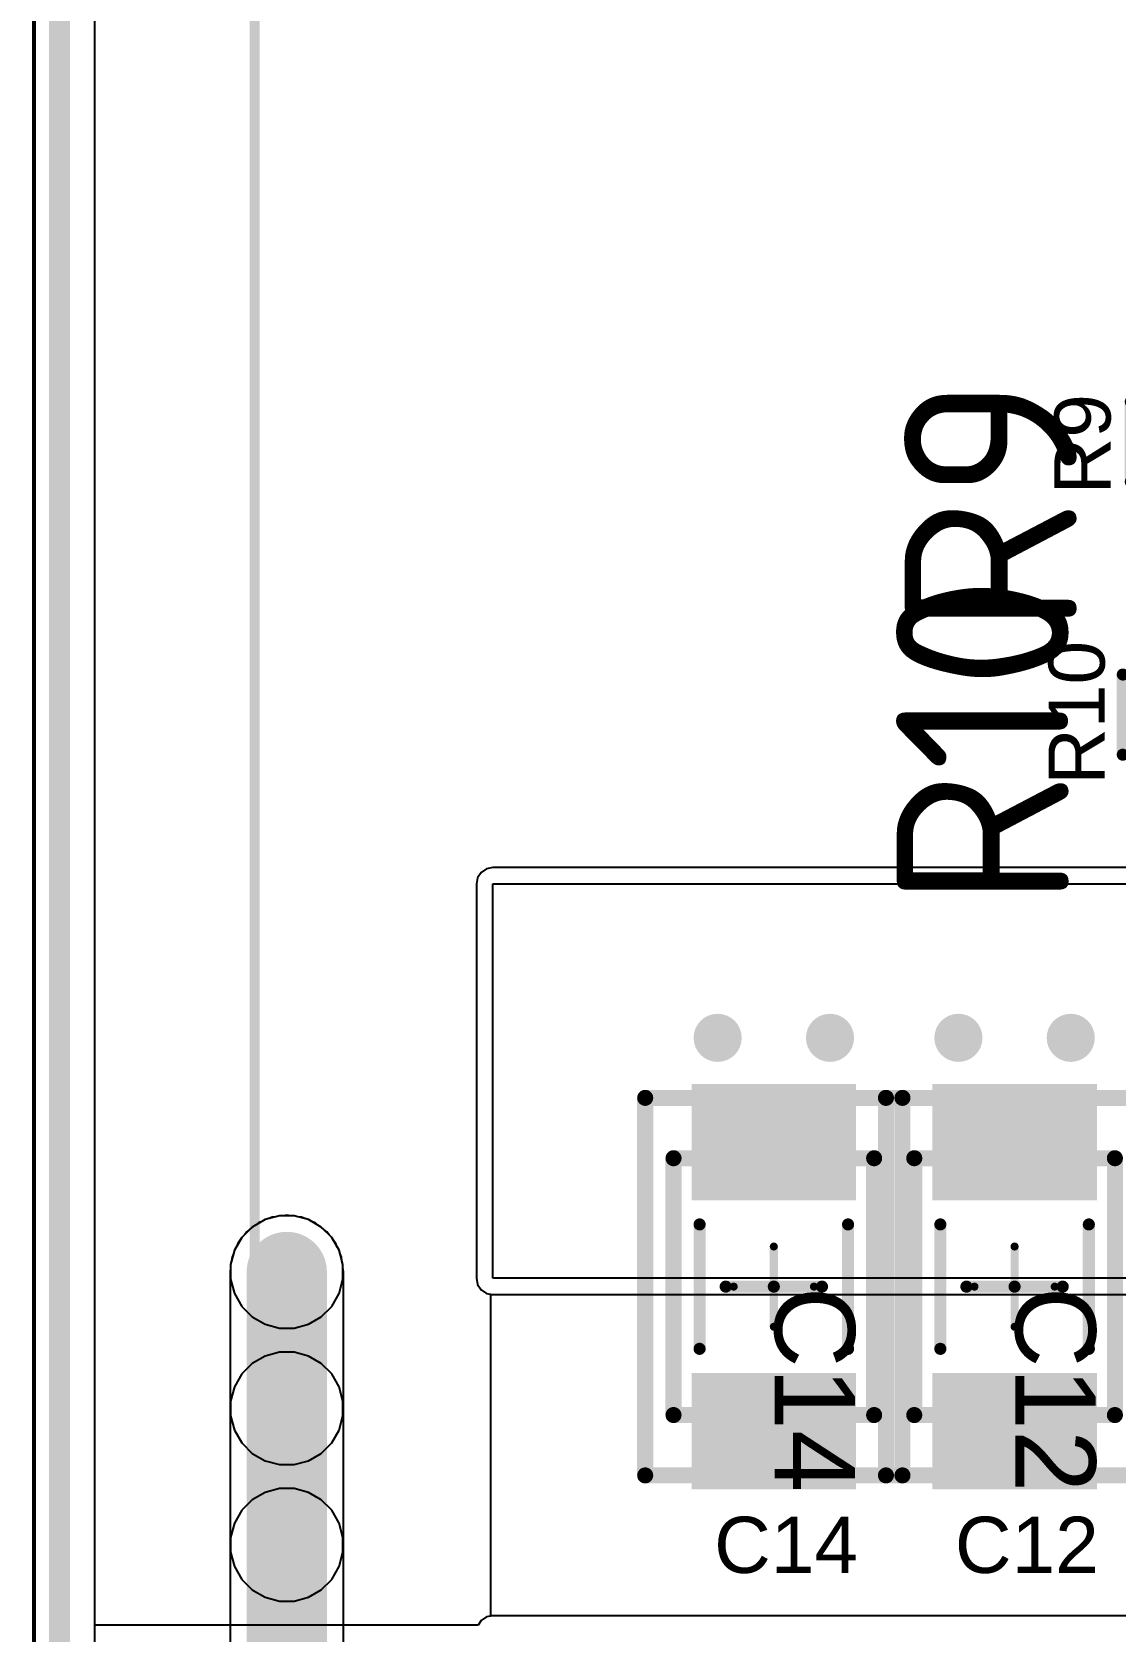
# Model space of a CAD drawing. Header units: inches. Extents: x 0 to 110, y 0 to 95.
# Drawn here: x -0.38 to 13.12, y 43.43 to 63.35 of the extents above; entities that cross this region are included whole.
import ezdxf

# ---------------------------------------------------------------- set-up
doc = ezdxf.new("R2010")
doc.units = ezdxf.units.IN
for name, color, linetype in [('Board Shape', 56, 'Continuous'), ('Bottom Courtyard', 56, 'Continuous'), ('Bottom Layer', 5, 'Continuous'), ('Int1', 16, 'Continuous'), ('Int2', 76, 'Continuous'), ('Mechanical 13', 56, 'Continuous'), ('Mechanical1', 6, 'Continuous'), ('Panelize Outline', 56, 'Continuous'), ('Panelize_Route Cutter Tool Detail', 56, 'Continuous'), ('Top Courtyard', 56, 'Continuous'), ('Top Layer', 1, 'Continuous'), ('Top Overlay', 2, 'Continuous'), ('Top Paste', 8, 'Continuous'), ('Top Solder', 216, 'Continuous'), ('Via Holes', 16, 'Continuous')]:
    doc.layers.add(name, color=color, linetype=linetype)
doc.styles.add('Arial', font='', dxfattribs={"height": 0.2})
doc.styles.add('GOST type B', font='', dxfattribs={"height": 0.2})
doc.styles.get('Arial').set_extended_font_data('Arial')
doc.styles.get('GOST type B').set_extended_font_data('GOST type B')

# ---------------------------------------------------------------- blocks, each defined once
blk = doc.blocks.new('RPI_1037')
at = {"layer": 'Mechanical 13'}
for points in [[(45, 25.5, 0.127, 0.127, 0), (45, -25.5, 0.127, 0.127, 0)], [(42.5, 25, 0.127, 0.127, 0), (42.5, -25, 0.127, 0.127, 0)]]:
    blk.add_lwpolyline(points, format="xyseb", dxfattribs=at)
at = {"layer": 'Top Courtyard'}
blk.add_lwpolyline([(45.25, 28.25, 0.05, 0.05, 0), (45.25, -30.255, 0.05, 0.05, 0)], format="xyseb", dxfattribs=at)
at = {"layer": 'Top Overlay'}
blk.add_lwpolyline([(42.5, 25, 0.127, 0.127, 0), (42.5, -25, 0.127, 0.127, 0)], format="xyseb", dxfattribs=at)
blk = doc.blocks.new('1206C_1101')
at = {"layer": 'Top Layer'}
for points in [[(-2.5, 1), (-1.1, 1), (-1.1, -1), (-2.5, -1)], [(1.1, 1), (2.5, 1), (2.5, -1), (1.1, -1)]]:
    blk.add_hatch(color=1, dxfattribs=at).paths.add_polyline_path(points)
at = {"layer": 'Top Paste'}
for points in [[(-2.5, 1), (-1.1, 1), (-1.1, -1), (-2.5, -1)], [(1.1, 1), (2.5, 1), (2.5, -1), (1.1, -1)]]:
    blk.add_hatch(color=8, dxfattribs=at).paths.add_polyline_path(points)
at = {"layer": 'Top Solder'}
for points in [[(-2.525, 1.025), (-1.075, 1.025), (-1.075, -1.025), (-2.525, -1.025)], [(1.075, 1.025), (2.525, 1.025), (2.525, -1.025), (1.075, -1.025)]]:
    blk.add_hatch(color=216, dxfattribs=at).paths.add_polyline_path(points)
at = {"layer": 'Bottom Courtyard'}
for points in [[(0, -0.5, 0.1, 0.1, 0), (0, 0.5, 0.1, 0.1, 0)], [(0.5, 0, 0.1, 0.1, 0), (-0.5, 0, 0.1, 0.1, 0)]]:
    blk.add_lwpolyline(points, format="xyseb", dxfattribs=at)
for points in [[(-0.025, 0.5, 0.05, 0.05, 1), (0.025, 0.5, 0.05, 0.05, 1)], [(-0.525, 0, 0.05, 0.05, 1), (-0.475, 0, 0.05, 0.05, 1)], [(0.475, 0, 0.05, 0.05, 1), (0.525, 0, 0.05, 0.05, 1)], [(-0.025, -0.5, 0.05, 0.05, 1), (0.025, -0.5, 0.05, 0.05, 1)]]:
    blk.add_lwpolyline(points, format="xyseb", close=True, dxfattribs=at)
at = {"layer": 'Mechanical 13'}
for points in [[(1.6, 1.25, 0.2, 0.2, 0), (-1.6, 1.25, 0.2, 0.2, 0)], [(-1.6, -1.25, 0.2, 0.2, 0), (-1.6, 1.25, 0.2, 0.2, 0)], [(1.6, -1.25, 0.2, 0.2, 0), (1.6, 1.25, 0.2, 0.2, 0)], [(1.6, -1.25, 0.2, 0.2, 0), (-1.6, -1.25, 0.2, 0.2, 0)]]:
    blk.add_lwpolyline(points, format="xyseb", dxfattribs=at)
for points in [[(-1.65, 1.25, 0.1, 0.1, 1), (-1.55, 1.25, 0.1, 0.1, 1)], [(-1.65, 1.25, 0.1, 0.1, 1), (-1.55, 1.25, 0.1, 0.1, 1)], [(1.55, 1.25, 0.1, 0.1, 1), (1.65, 1.25, 0.1, 0.1, 1)], [(1.55, 1.25, 0.1, 0.1, 1), (1.65, 1.25, 0.1, 0.1, 1)], [(-1.65, -1.25, 0.1, 0.1, 1), (-1.55, -1.25, 0.1, 0.1, 1)], [(-1.65, -1.25, 0.1, 0.1, 1), (-1.55, -1.25, 0.1, 0.1, 1)], [(1.55, -1.25, 0.1, 0.1, 1), (1.65, -1.25, 0.1, 0.1, 1)], [(1.55, -1.25, 0.1, 0.1, 1), (1.65, -1.25, 0.1, 0.1, 1)]]:
    blk.add_lwpolyline(points, format="xyseb", close=True, dxfattribs=at)
at = {"layer": 'Panelize_Route Cutter Tool Detail'}
for points in [[(2.352, 1.603, 0.2, 0.2, 0), (-2.352, 1.603, 0.2, 0.2, 0)], [(-2.352, -1.603, 0.2, 0.2, 0), (-2.352, 1.603, 0.2, 0.2, 0)], [(2.352, -1.603, 0.2, 0.2, 0), (2.352, 1.603, 0.2, 0.2, 0)], [(2.352, -1.603, 0.2, 0.2, 0), (-2.352, -1.603, 0.2, 0.2, 0)]]:
    blk.add_lwpolyline(points, format="xyseb", dxfattribs=at)
for points in [[(-2.402, 1.603, 0.1, 0.1, 1), (-2.302, 1.603, 0.1, 0.1, 1)], [(-2.402, 1.603, 0.1, 0.1, 1), (-2.302, 1.603, 0.1, 0.1, 1)], [(2.302, 1.603, 0.1, 0.1, 1), (2.402, 1.603, 0.1, 0.1, 1)], [(2.302, 1.603, 0.1, 0.1, 1), (2.402, 1.603, 0.1, 0.1, 1)], [(-2.402, -1.603, 0.1, 0.1, 1), (-2.302, -1.603, 0.1, 0.1, 1)], [(-2.402, -1.603, 0.1, 0.1, 1), (-2.302, -1.603, 0.1, 0.1, 1)], [(2.302, -1.603, 0.1, 0.1, 1), (2.402, -1.603, 0.1, 0.1, 1)], [(2.302, -1.603, 0.1, 0.1, 1), (2.402, -1.603, 0.1, 0.1, 1)]]:
    blk.add_lwpolyline(points, format="xyseb", close=True, dxfattribs=at)
at = {"layer": 'Top Courtyard'}
for points in [[(2.352, 1.603, 0.2, 0.2, 0), (-2.352, 1.603, 0.2, 0.2, 0)], [(-2.352, -1.603, 0.2, 0.2, 0), (-2.352, 1.603, 0.2, 0.2, 0)], [(2.352, -1.603, 0.2, 0.2, 0), (2.352, 1.603, 0.2, 0.2, 0)], [(2.352, -1.603, 0.2, 0.2, 0), (-2.352, -1.603, 0.2, 0.2, 0)]]:
    blk.add_lwpolyline(points, format="xyseb", dxfattribs=at)
for points in [[(-2.402, 1.603, 0.1, 0.1, 1), (-2.302, 1.603, 0.1, 0.1, 1)], [(-2.402, 1.603, 0.1, 0.1, 1), (-2.302, 1.603, 0.1, 0.1, 1)], [(2.302, 1.603, 0.1, 0.1, 1), (2.402, 1.603, 0.1, 0.1, 1)], [(2.302, 1.603, 0.1, 0.1, 1), (2.402, 1.603, 0.1, 0.1, 1)], [(-2.402, -1.603, 0.1, 0.1, 1), (-2.302, -1.603, 0.1, 0.1, 1)], [(-2.402, -1.603, 0.1, 0.1, 1), (-2.302, -1.603, 0.1, 0.1, 1)], [(2.302, -1.603, 0.1, 0.1, 1), (2.402, -1.603, 0.1, 0.1, 1)], [(2.302, -1.603, 0.1, 0.1, 1), (2.402, -1.603, 0.1, 0.1, 1)]]:
    blk.add_lwpolyline(points, format="xyseb", close=True, dxfattribs=at)
at = {"layer": 'Top Overlay'}
for points in [[(0.775, 0.925, 0.15, 0.15, 0), (-0.775, 0.925, 0.15, 0.15, 0)], [(0, 0, 0.15, 0.15, 0), (0, 0.6, 0.15, 0.15, 0)], [(0, -0.6, 0.15, 0.15, 0), (0, 0, 0.15, 0.15, 0)], [(0.775, -0.925, 0.15, 0.15, 0), (-0.775, -0.925, 0.15, 0.15, 0)]]:
    blk.add_lwpolyline(points, format="xyseb", dxfattribs=at)
for points in [[(-0.813, 0.925, 0.075, 0.075, 1), (-0.737, 0.925, 0.075, 0.075, 1)], [(0.737, 0.925, 0.075, 0.075, 1), (0.813, 0.925, 0.075, 0.075, 1)], [(-0.038, 0.6, 0.075, 0.075, 1), (0.038, 0.6, 0.075, 0.075, 1)], [(-0.038, 0, 0.075, 0.075, 1), (0.038, 0, 0.075, 0.075, 1)], [(-0.038, 0, 0.075, 0.075, 1), (0.038, 0, 0.075, 0.075, 1)], [(-0.038, -0.6, 0.075, 0.075, 1), (0.038, -0.6, 0.075, 0.075, 1)], [(-0.813, -0.925, 0.075, 0.075, 1), (-0.737, -0.925, 0.075, 0.075, 1)], [(0.737, -0.925, 0.075, 0.075, 1), (0.813, -0.925, 0.075, 0.075, 1)]]:
    blk.add_lwpolyline(points, format="xyseb", close=True, dxfattribs=at)
at = {"layer": 'Panelize_Route Cutter Tool Detail', "style": 'Arial'}
blk.add_text('C12', height=1, dxfattribs=at).set_placement((0, 0.011))
blk = doc.blocks.new('1206C_1103')
at = {"layer": 'Top Layer'}
for points in [[(-2.5, 1), (-1.1, 1), (-1.1, -1), (-2.5, -1)], [(1.1, 1), (2.5, 1), (2.5, -1), (1.1, -1)]]:
    blk.add_hatch(color=1, dxfattribs=at).paths.add_polyline_path(points)
at = {"layer": 'Top Paste'}
for points in [[(-2.5, 1), (-1.1, 1), (-1.1, -1), (-2.5, -1)], [(1.1, 1), (2.5, 1), (2.5, -1), (1.1, -1)]]:
    blk.add_hatch(color=8, dxfattribs=at).paths.add_polyline_path(points)
at = {"layer": 'Top Solder'}
for points in [[(-2.525, 1.025), (-1.075, 1.025), (-1.075, -1.025), (-2.525, -1.025)], [(1.075, 1.025), (2.525, 1.025), (2.525, -1.025), (1.075, -1.025)]]:
    blk.add_hatch(color=216, dxfattribs=at).paths.add_polyline_path(points)
at = {"layer": 'Bottom Courtyard'}
for points in [[(0, -0.5, 0.1, 0.1, 0), (0, 0.5, 0.1, 0.1, 0)], [(0.5, 0, 0.1, 0.1, 0), (-0.5, 0, 0.1, 0.1, 0)]]:
    blk.add_lwpolyline(points, format="xyseb", dxfattribs=at)
for points in [[(-0.025, 0.5, 0.05, 0.05, 1), (0.025, 0.5, 0.05, 0.05, 1)], [(-0.525, 0, 0.05, 0.05, 1), (-0.475, 0, 0.05, 0.05, 1)], [(0.475, 0, 0.05, 0.05, 1), (0.525, 0, 0.05, 0.05, 1)], [(-0.025, -0.5, 0.05, 0.05, 1), (0.025, -0.5, 0.05, 0.05, 1)]]:
    blk.add_lwpolyline(points, format="xyseb", close=True, dxfattribs=at)
at = {"layer": 'Mechanical 13'}
for points in [[(1.6, 1.25, 0.2, 0.2, 0), (-1.6, 1.25, 0.2, 0.2, 0)], [(-1.6, -1.25, 0.2, 0.2, 0), (-1.6, 1.25, 0.2, 0.2, 0)], [(1.6, -1.25, 0.2, 0.2, 0), (1.6, 1.25, 0.2, 0.2, 0)], [(1.6, -1.25, 0.2, 0.2, 0), (-1.6, -1.25, 0.2, 0.2, 0)]]:
    blk.add_lwpolyline(points, format="xyseb", dxfattribs=at)
for points in [[(-1.65, 1.25, 0.1, 0.1, 1), (-1.55, 1.25, 0.1, 0.1, 1)], [(-1.65, 1.25, 0.1, 0.1, 1), (-1.55, 1.25, 0.1, 0.1, 1)], [(1.55, 1.25, 0.1, 0.1, 1), (1.65, 1.25, 0.1, 0.1, 1)], [(1.55, 1.25, 0.1, 0.1, 1), (1.65, 1.25, 0.1, 0.1, 1)], [(-1.65, -1.25, 0.1, 0.1, 1), (-1.55, -1.25, 0.1, 0.1, 1)], [(-1.65, -1.25, 0.1, 0.1, 1), (-1.55, -1.25, 0.1, 0.1, 1)], [(1.55, -1.25, 0.1, 0.1, 1), (1.65, -1.25, 0.1, 0.1, 1)], [(1.55, -1.25, 0.1, 0.1, 1), (1.65, -1.25, 0.1, 0.1, 1)]]:
    blk.add_lwpolyline(points, format="xyseb", close=True, dxfattribs=at)
at = {"layer": 'Panelize_Route Cutter Tool Detail'}
for points in [[(2.352, 1.603, 0.2, 0.2, 0), (-2.352, 1.603, 0.2, 0.2, 0)], [(-2.352, -1.603, 0.2, 0.2, 0), (-2.352, 1.603, 0.2, 0.2, 0)], [(2.352, -1.603, 0.2, 0.2, 0), (2.352, 1.603, 0.2, 0.2, 0)], [(2.352, -1.603, 0.2, 0.2, 0), (-2.352, -1.603, 0.2, 0.2, 0)]]:
    blk.add_lwpolyline(points, format="xyseb", dxfattribs=at)
for points in [[(-2.402, 1.603, 0.1, 0.1, 1), (-2.302, 1.603, 0.1, 0.1, 1)], [(-2.402, 1.603, 0.1, 0.1, 1), (-2.302, 1.603, 0.1, 0.1, 1)], [(2.302, 1.603, 0.1, 0.1, 1), (2.402, 1.603, 0.1, 0.1, 1)], [(2.302, 1.603, 0.1, 0.1, 1), (2.402, 1.603, 0.1, 0.1, 1)], [(-2.402, -1.603, 0.1, 0.1, 1), (-2.302, -1.603, 0.1, 0.1, 1)], [(-2.402, -1.603, 0.1, 0.1, 1), (-2.302, -1.603, 0.1, 0.1, 1)], [(2.302, -1.603, 0.1, 0.1, 1), (2.402, -1.603, 0.1, 0.1, 1)], [(2.302, -1.603, 0.1, 0.1, 1), (2.402, -1.603, 0.1, 0.1, 1)]]:
    blk.add_lwpolyline(points, format="xyseb", close=True, dxfattribs=at)
at = {"layer": 'Top Courtyard'}
for points in [[(2.352, 1.603, 0.2, 0.2, 0), (-2.352, 1.603, 0.2, 0.2, 0)], [(-2.352, -1.603, 0.2, 0.2, 0), (-2.352, 1.603, 0.2, 0.2, 0)], [(2.352, -1.603, 0.2, 0.2, 0), (2.352, 1.603, 0.2, 0.2, 0)], [(2.352, -1.603, 0.2, 0.2, 0), (-2.352, -1.603, 0.2, 0.2, 0)]]:
    blk.add_lwpolyline(points, format="xyseb", dxfattribs=at)
for points in [[(-2.402, 1.603, 0.1, 0.1, 1), (-2.302, 1.603, 0.1, 0.1, 1)], [(-2.402, 1.603, 0.1, 0.1, 1), (-2.302, 1.603, 0.1, 0.1, 1)], [(2.302, 1.603, 0.1, 0.1, 1), (2.402, 1.603, 0.1, 0.1, 1)], [(2.302, 1.603, 0.1, 0.1, 1), (2.402, 1.603, 0.1, 0.1, 1)], [(-2.402, -1.603, 0.1, 0.1, 1), (-2.302, -1.603, 0.1, 0.1, 1)], [(-2.402, -1.603, 0.1, 0.1, 1), (-2.302, -1.603, 0.1, 0.1, 1)], [(2.302, -1.603, 0.1, 0.1, 1), (2.402, -1.603, 0.1, 0.1, 1)], [(2.302, -1.603, 0.1, 0.1, 1), (2.402, -1.603, 0.1, 0.1, 1)]]:
    blk.add_lwpolyline(points, format="xyseb", close=True, dxfattribs=at)
at = {"layer": 'Top Overlay'}
for points in [[(0.775, 0.925, 0.15, 0.15, 0), (-0.775, 0.925, 0.15, 0.15, 0)], [(0, 0, 0.15, 0.15, 0), (0, 0.6, 0.15, 0.15, 0)], [(0, -0.6, 0.15, 0.15, 0), (0, 0, 0.15, 0.15, 0)], [(0.775, -0.925, 0.15, 0.15, 0), (-0.775, -0.925, 0.15, 0.15, 0)]]:
    blk.add_lwpolyline(points, format="xyseb", dxfattribs=at)
for points in [[(-0.813, 0.925, 0.075, 0.075, 1), (-0.737, 0.925, 0.075, 0.075, 1)], [(0.737, 0.925, 0.075, 0.075, 1), (0.813, 0.925, 0.075, 0.075, 1)], [(-0.038, 0.6, 0.075, 0.075, 1), (0.038, 0.6, 0.075, 0.075, 1)], [(-0.038, 0, 0.075, 0.075, 1), (0.038, 0, 0.075, 0.075, 1)], [(-0.038, 0, 0.075, 0.075, 1), (0.038, 0, 0.075, 0.075, 1)], [(-0.038, -0.6, 0.075, 0.075, 1), (0.038, -0.6, 0.075, 0.075, 1)], [(-0.813, -0.925, 0.075, 0.075, 1), (-0.737, -0.925, 0.075, 0.075, 1)], [(0.737, -0.925, 0.075, 0.075, 1), (0.813, -0.925, 0.075, 0.075, 1)]]:
    blk.add_lwpolyline(points, format="xyseb", close=True, dxfattribs=at)
at = {"layer": 'Panelize_Route Cutter Tool Detail', "style": 'Arial'}
blk.add_text('C14', height=1, dxfattribs=at).set_placement((0, 0.011))
blk = doc.blocks.new('0603R_1122')
at = {"layer": 'Top Layer'}
for points in [[(-1.05, -0.475), (-1.05, 0.475), (-0.25, 0.475), (-0.25, -0.475)], [(0.25, -0.475), (0.25, 0.475), (1.05, 0.475), (1.05, -0.475)]]:
    blk.add_hatch(color=1, dxfattribs=at).paths.add_polyline_path(points)
at = {"layer": 'Top Paste'}
for points in [[(-1.05, -0.475), (-1.05, 0.475), (-0.25, 0.475), (-0.25, -0.475)], [(0.25, -0.475), (0.25, 0.475), (1.05, 0.475), (1.05, -0.475)]]:
    blk.add_hatch(color=8, dxfattribs=at).paths.add_polyline_path(points)
at = {"layer": 'Top Solder'}
for points in [[(-1.075, -0.5), (-1.075, 0.5), (-0.225, 0.5), (-0.225, -0.5)], [(0.225, -0.5), (0.225, 0.5), (1.075, 0.5), (1.075, -0.5)]]:
    blk.add_hatch(color=216, dxfattribs=at).paths.add_polyline_path(points)
at = {"layer": 'Panelize Outline'}
for points in [[(-0.85, 0.475, 0.25, 0.25, 0), (-0.85, -0.475, 0.25, 0.25, 0)], [(-0.85, 0.475, 0.25, 0.25, 0), (0.85, 0.475, 0.25, 0.25, 0)], [(0.85, 0.475, 0.25, 0.25, 0), (0.85, -0.475, 0.25, 0.25, 0)], [(-0.85, -0.475, 0.25, 0.25, 0), (0.85, -0.475, 0.25, 0.25, 0)]]:
    blk.add_lwpolyline(points, format="xyseb", dxfattribs=at)
for points in [[(-0.913, 0.475, 0.125, 0.125, 1), (-0.788, 0.475, 0.125, 0.125, 1)], [(-0.913, 0.475, 0.125, 0.125, 1), (-0.788, 0.475, 0.125, 0.125, 1)], [(0.787, 0.475, 0.125, 0.125, 1), (0.912, 0.475, 0.125, 0.125, 1)], [(0.787, 0.475, 0.125, 0.125, 1), (0.912, 0.475, 0.125, 0.125, 1)], [(-0.913, -0.475, 0.125, 0.125, 1), (-0.788, -0.475, 0.125, 0.125, 1)], [(-0.913, -0.475, 0.125, 0.125, 1), (-0.788, -0.475, 0.125, 0.125, 1)], [(0.787, -0.475, 0.125, 0.125, 1), (0.912, -0.475, 0.125, 0.125, 1)], [(0.787, -0.475, 0.125, 0.125, 1), (0.912, -0.475, 0.125, 0.125, 1)]]:
    blk.add_lwpolyline(points, format="xyseb", close=True, dxfattribs=at)
at = {"layer": 'Top Overlay'}
for points in [[(-0.5, 0.725, 0.15, 0.15, 0), (0.5, 0.725, 0.15, 0.15, 0)], [(-0.5, -0.725, 0.15, 0.15, 0), (0.5, -0.725, 0.15, 0.15, 0)]]:
    blk.add_lwpolyline(points, format="xyseb", dxfattribs=at)
for points in [[(-0.537, 0.725, 0.075, 0.075, 1), (-0.462, 0.725, 0.075, 0.075, 1)], [(0.462, 0.725, 0.075, 0.075, 1), (0.537, 0.725, 0.075, 0.075, 1)], [(-0.537, -0.725, 0.075, 0.075, 1), (-0.462, -0.725, 0.075, 0.075, 1)], [(0.462, -0.725, 0.075, 0.075, 1), (0.537, -0.725, 0.075, 0.075, 1)]]:
    blk.add_lwpolyline(points, format="xyseb", close=True, dxfattribs=at)
at = {"layer": 'Panelize Outline', "style": 'GOST type B'}
blk.add_text('R9', height=2.15, dxfattribs=at).set_placement((-2.4, 1.4))
blk = doc.blocks.new('0603R_1123')
at = {"layer": 'Top Layer'}
for points in [[(-1.05, -0.475), (-1.05, 0.475), (-0.25, 0.475), (-0.25, -0.475)], [(0.25, -0.475), (0.25, 0.475), (1.05, 0.475), (1.05, -0.475)]]:
    blk.add_hatch(color=1, dxfattribs=at).paths.add_polyline_path(points)
at = {"layer": 'Top Paste'}
for points in [[(-1.05, -0.475), (-1.05, 0.475), (-0.25, 0.475), (-0.25, -0.475)], [(0.25, -0.475), (0.25, 0.475), (1.05, 0.475), (1.05, -0.475)]]:
    blk.add_hatch(color=8, dxfattribs=at).paths.add_polyline_path(points)
at = {"layer": 'Top Solder'}
for points in [[(-1.075, -0.5), (-1.075, 0.5), (-0.225, 0.5), (-0.225, -0.5)], [(0.225, -0.5), (0.225, 0.5), (1.075, 0.5), (1.075, -0.5)]]:
    blk.add_hatch(color=216, dxfattribs=at).paths.add_polyline_path(points)
at = {"layer": 'Panelize Outline'}
for points in [[(-0.85, 0.475, 0.25, 0.25, 0), (-0.85, -0.475, 0.25, 0.25, 0)], [(-0.85, 0.475, 0.25, 0.25, 0), (0.85, 0.475, 0.25, 0.25, 0)], [(0.85, 0.475, 0.25, 0.25, 0), (0.85, -0.475, 0.25, 0.25, 0)], [(-0.85, -0.475, 0.25, 0.25, 0), (0.85, -0.475, 0.25, 0.25, 0)]]:
    blk.add_lwpolyline(points, format="xyseb", dxfattribs=at)
for points in [[(-0.913, 0.475, 0.125, 0.125, 1), (-0.788, 0.475, 0.125, 0.125, 1)], [(-0.913, 0.475, 0.125, 0.125, 1), (-0.788, 0.475, 0.125, 0.125, 1)], [(0.787, 0.475, 0.125, 0.125, 1), (0.912, 0.475, 0.125, 0.125, 1)], [(0.787, 0.475, 0.125, 0.125, 1), (0.912, 0.475, 0.125, 0.125, 1)], [(-0.913, -0.475, 0.125, 0.125, 1), (-0.788, -0.475, 0.125, 0.125, 1)], [(-0.913, -0.475, 0.125, 0.125, 1), (-0.788, -0.475, 0.125, 0.125, 1)], [(0.787, -0.475, 0.125, 0.125, 1), (0.912, -0.475, 0.125, 0.125, 1)], [(0.787, -0.475, 0.125, 0.125, 1), (0.912, -0.475, 0.125, 0.125, 1)]]:
    blk.add_lwpolyline(points, format="xyseb", close=True, dxfattribs=at)
at = {"layer": 'Top Overlay'}
for points in [[(-0.5, 0.725, 0.15, 0.15, 0), (0.5, 0.725, 0.15, 0.15, 0)], [(-0.5, -0.725, 0.15, 0.15, 0), (0.5, -0.725, 0.15, 0.15, 0)]]:
    blk.add_lwpolyline(points, format="xyseb", dxfattribs=at)
for points in [[(-0.537, 0.725, 0.075, 0.075, 1), (-0.462, 0.725, 0.075, 0.075, 1)], [(0.462, 0.725, 0.075, 0.075, 1), (0.537, 0.725, 0.075, 0.075, 1)], [(-0.537, -0.725, 0.075, 0.075, 1), (-0.462, -0.725, 0.075, 0.075, 1)], [(0.462, -0.725, 0.075, 0.075, 1), (0.537, -0.725, 0.075, 0.075, 1)]]:
    blk.add_lwpolyline(points, format="xyseb", close=True, dxfattribs=at)
at = {"layer": 'Panelize Outline', "style": 'GOST type B'}
blk.add_text('R10', height=2.15, dxfattribs=at).set_placement((-2.4, 1.4))

msp = doc.modelspace()

# ---------------------------------------------------------------- hatches: boundary and pattern name
at = {"layer": 'Bottom Layer'}
h = msp.add_hatch(color=5, dxfattribs=at)
edge = h.paths.add_edge_path()
edge.add_arc((8.169, 50.817), 0.3, 0, 360)
h = msp.add_hatch(color=5, dxfattribs=at)
edge = h.paths.add_edge_path()
edge.add_arc((9.569, 50.817), 0.3, 0, 360)
h = msp.add_hatch(color=5, dxfattribs=at)
edge = h.paths.add_edge_path()
edge.add_arc((11.169, 50.817), 0.3, 0, 360)
h = msp.add_hatch(color=5, dxfattribs=at)
edge = h.paths.add_edge_path()
edge.add_arc((12.569, 50.817), 0.3, 0, 360)
h = msp.add_hatch(color=5, dxfattribs=at)
edge = h.paths.add_edge_path()
edge.add_arc((2.8, 47.9), 0.5, 0, 360)
h = msp.add_hatch(color=5, dxfattribs=at)
edge = h.paths.add_edge_path()
edge.add_arc((2.8, 46.2), 0.5, 0, 360)
h = msp.add_hatch(color=5, dxfattribs=at)
edge = h.paths.add_edge_path()
edge.add_arc((2.8, 44.5), 0.5, 0, 360)
at = {"layer": 'Int1'}
h = msp.add_hatch(color=16, dxfattribs=at)
edge = h.paths.add_edge_path()
edge.add_arc((8.169, 50.817), 0.3, 0, 360)
h = msp.add_hatch(color=16, dxfattribs=at)
edge = h.paths.add_edge_path()
edge.add_arc((9.569, 50.817), 0.3, 0, 360)
h = msp.add_hatch(color=16, dxfattribs=at)
edge = h.paths.add_edge_path()
edge.add_arc((11.169, 50.817), 0.3, 0, 360)
h = msp.add_hatch(color=16, dxfattribs=at)
edge = h.paths.add_edge_path()
edge.add_arc((12.569, 50.817), 0.3, 0, 360)
h = msp.add_hatch(color=16, dxfattribs=at)
edge = h.paths.add_edge_path()
edge.add_arc((2.8, 47.9), 0.5, 0, 360)
h = msp.add_hatch(color=16, dxfattribs=at)
edge = h.paths.add_edge_path()
edge.add_arc((2.8, 46.2), 0.5, 0, 360)
h = msp.add_hatch(color=16, dxfattribs=at)
edge = h.paths.add_edge_path()
edge.add_arc((2.8, 44.5), 0.5, 0, 360)
at = {"layer": 'Int2'}
h = msp.add_hatch(color=76, dxfattribs=at)
edge = h.paths.add_edge_path()
edge.add_arc((8.169, 50.817), 0.3, 0, 360)
h = msp.add_hatch(color=76, dxfattribs=at)
edge = h.paths.add_edge_path()
edge.add_arc((9.569, 50.817), 0.3, 0, 360)
h = msp.add_hatch(color=76, dxfattribs=at)
edge = h.paths.add_edge_path()
edge.add_arc((11.169, 50.817), 0.3, 0, 360)
h = msp.add_hatch(color=76, dxfattribs=at)
edge = h.paths.add_edge_path()
edge.add_arc((12.569, 50.817), 0.3, 0, 360)
h = msp.add_hatch(color=76, dxfattribs=at)
edge = h.paths.add_edge_path()
edge.add_arc((2.8, 47.9), 0.5, 0, 360)
h = msp.add_hatch(color=76, dxfattribs=at)
edge = h.paths.add_edge_path()
edge.add_arc((2.8, 46.2), 0.5, 0, 360)
h = msp.add_hatch(color=76, dxfattribs=at)
edge = h.paths.add_edge_path()
edge.add_arc((2.8, 44.5), 0.5, 0, 360)
at = {"layer": 'Top Layer'}
h = msp.add_hatch(color=1, dxfattribs=at)
edge = h.paths.add_edge_path()
edge.add_arc((8.169, 50.817), 0.3, 0, 360)
h = msp.add_hatch(color=1, dxfattribs=at)
edge = h.paths.add_edge_path()
edge.add_arc((9.569, 50.817), 0.3, 0, 360)
h = msp.add_hatch(color=1, dxfattribs=at)
edge = h.paths.add_edge_path()
edge.add_arc((11.169, 50.817), 0.3, 0, 360)
h = msp.add_hatch(color=1, dxfattribs=at)
edge = h.paths.add_edge_path()
edge.add_arc((12.569, 50.817), 0.3, 0, 360)
h = msp.add_hatch(color=1, dxfattribs=at)
edge = h.paths.add_edge_path()
edge.add_arc((2.8, 47.9), 0.5, 0, 360)
h = msp.add_hatch(color=1, dxfattribs=at)
edge = h.paths.add_edge_path()
edge.add_arc((2.8, 46.2), 0.5, 0, 360)
h = msp.add_hatch(color=1, dxfattribs=at)
edge = h.paths.add_edge_path()
edge.add_arc((2.8, 44.5), 0.5, 0, 360)
at = {"layer": 'Via Holes'}
h = msp.add_hatch(color=7, dxfattribs=at)
edge = h.paths.add_edge_path()
edge.add_arc((8.169, 50.817), 0.15, 0, 360)
h = msp.add_hatch(color=7, dxfattribs=at)
edge = h.paths.add_edge_path()
edge.add_arc((9.569, 50.817), 0.15, 0, 360)
h = msp.add_hatch(color=7, dxfattribs=at)
edge = h.paths.add_edge_path()
edge.add_arc((11.169, 50.817), 0.15, 0, 360)
h = msp.add_hatch(color=7, dxfattribs=at)
edge = h.paths.add_edge_path()
edge.add_arc((12.569, 50.817), 0.15, 0, 360)
h = msp.add_hatch(color=7, dxfattribs=at)
edge = h.paths.add_edge_path()
edge.add_arc((2.8, 47.9), 0.25, 0, 360)
h = msp.add_hatch(color=7, dxfattribs=at)
edge = h.paths.add_edge_path()
edge.add_arc((2.8, 46.2), 0.25, 0, 360)
h = msp.add_hatch(color=7, dxfattribs=at)
edge = h.paths.add_edge_path()
edge.add_arc((2.8, 44.5), 0.25, 0, 360)

# ---------------------------------------------------------------- linework, layer by layer
at = {"layer": 'Board Shape'}
msp.add_lwpolyline([(0, 2, 0.15, 0.15, 0), (0, 93, 0.15, 0.15, 0)], format="xyseb", dxfattribs=at)
at = {"layer": 'Int1'}
for p, q in [((0.408, 2), (0.408, 93)), ((2.337, 48.427), (2.301, 48.399)), ((2.37, 48.46), (2.337, 48.427)), ((2.41, 48.483), (2.37, 48.46)), ((2.447, 48.511), (2.41, 48.483)), ((2.49, 48.529), (2.447, 48.511)), ((2.53, 48.552), (2.49, 48.529)), ((2.575, 48.564), (2.53, 48.552)), ((2.617, 48.582), (2.575, 48.564)), ((2.663, 48.588), (2.617, 48.582)), ((2.708, 48.6), (2.663, 48.588)), ((2.754, 48.6), (2.708, 48.6)), ((2.8, 48.606), (2.754, 48.6)), ((2.846, 48.6), (2.8, 48.606)), ((2.892, 48.6), (2.846, 48.6)), ((2.937, 48.588), (2.892, 48.6)), ((2.983, 48.582), (2.937, 48.588)), ((3.025, 48.564), (2.983, 48.582)), ((3.07, 48.552), (3.025, 48.564)), ((3.11, 48.529), (3.07, 48.552)), ((3.153, 48.511), (3.11, 48.529)), ((3.19, 48.483), (3.153, 48.511)), ((3.23, 48.46), (3.19, 48.483)), ((3.263, 48.427), (3.23, 48.46)), ((3.299, 48.399), (3.263, 48.427)), ((2.189, 48.253), (2.171, 48.21)), ((2.217, 48.29), (2.189, 48.253)), ((2.24, 48.33), (2.217, 48.29)), ((2.273, 48.363), (2.24, 48.33)), ((2.301, 48.399), (2.273, 48.363)), ((3.327, 48.363), (3.299, 48.399)), ((3.36, 48.33), (3.327, 48.363)), ((3.383, 48.29), (3.36, 48.33)), ((3.411, 48.253), (3.383, 48.29)), ((3.429, 48.21), (3.411, 48.253)), ((2.112, 48.037), (2.1, 47.992)), ((2.118, 48.083), (2.112, 48.037)), ((2.136, 48.125), (2.118, 48.083)), ((2.148, 48.17), (2.136, 48.125)), ((2.171, 48.21), (2.148, 48.17)), ((3.452, 48.17), (3.429, 48.21)), ((3.464, 48.125), (3.452, 48.17)), ((3.482, 48.083), (3.464, 48.125)), ((3.488, 48.037), (3.482, 48.083)), ((3.5, 47.992), (3.488, 48.037)), ((2.1, 47.946), (2.094, 47.9)), ((2.094, 47.9), (2.094, 46.2)), ((2.1, 47.992), (2.1, 47.946)), ((3.5, 47.946), (3.5, 47.992)), ((3.506, 47.9), (3.5, 47.946)), ((3.506, 46.2), (3.506, 47.9)), ((2.094, 46.2), (2.094, 44.5)), ((3.506, 44.5), (3.506, 46.2)), ((2.094, 44.5), (2.094, 15.1)), ((3.506, 15.392), (3.506, 44.5))]:
    msp.add_line(p, q, dxfattribs=at)
for points in [[(2.8, 46.2, 1, 1, 0), (2.8, 47.9, 1, 1, 0)], [(2.8, 44.5, 1, 1, 0), (2.8, 46.2, 1, 1, 0)], [(2.8, 15.1, 1, 1, 0), (2.8, 44.5, 1, 1, 0)]]:
    msp.add_lwpolyline(points, format="xyseb", dxfattribs=at)
for points in [[(2.55, 47.9, 0.5, 0.5, 1), (3.05, 47.9, 0.5, 0.5, 1)], [(2.55, 46.2, 0.5, 0.5, 1), (3.05, 46.2, 0.5, 0.5, 1)], [(2.55, 46.2, 0.5, 0.5, 1), (3.05, 46.2, 0.5, 0.5, 1)], [(2.55, 44.5, 0.5, 0.5, 1), (3.05, 44.5, 0.5, 0.5, 1)], [(2.55, 44.5, 0.5, 0.5, 1), (3.05, 44.5, 0.5, 0.5, 1)]]:
    msp.add_lwpolyline(points, format="xyseb", close=True, dxfattribs=at)
at = {"layer": 'Int2'}
for p, q in [((0.408, 2), (0.408, 93)), ((2.37, 48.46), (2.24, 48.33)), ((2.53, 48.552), (2.37, 48.46)), ((2.708, 48.6), (2.53, 48.552)), ((2.892, 48.6), (2.708, 48.6)), ((3.07, 48.552), (2.892, 48.6)), ((3.23, 48.46), (3.07, 48.552)), ((3.36, 48.33), (3.23, 48.46)), ((2.24, 48.33), (2.148, 48.17)), ((3.452, 48.17), (3.36, 48.33)), ((2.148, 48.17), (2.1, 47.992)), ((3.5, 47.992), (3.452, 48.17)), ((2.1, 47.992), (2.1, 47.808)), ((3.5, 47.808), (3.5, 47.992)), ((2.1, 47.808), (2.148, 47.63)), ((2.148, 47.63), (2.24, 47.47)), ((3.36, 47.47), (3.452, 47.63)), ((3.452, 47.63), (3.5, 47.808)), ((2.24, 47.47), (2.37, 47.34)), ((3.23, 47.34), (3.36, 47.47)), ((2.37, 47.34), (2.53, 47.248)), ((2.53, 47.248), (2.708, 47.2)), ((2.892, 47.2), (3.07, 47.248)), ((3.07, 47.248), (3.23, 47.34)), ((2.708, 47.2), (2.892, 47.2)), ((2.53, 46.852), (2.37, 46.76)), ((2.708, 46.9), (2.53, 46.852)), ((2.892, 46.9), (2.708, 46.9)), ((3.07, 46.852), (2.892, 46.9)), ((3.23, 46.76), (3.07, 46.852)), ((2.24, 46.63), (2.148, 46.47)), ((2.37, 46.76), (2.24, 46.63)), ((3.36, 46.63), (3.23, 46.76)), ((3.452, 46.47), (3.36, 46.63)), ((2.148, 46.47), (2.1, 46.292)), ((3.5, 46.292), (3.452, 46.47)), ((2.1, 46.292), (2.1, 46.108)), ((3.5, 46.108), (3.5, 46.292)), ((2.1, 46.108), (2.148, 45.93)), ((3.452, 45.93), (3.5, 46.108)), ((2.148, 45.93), (2.24, 45.77)), ((3.36, 45.77), (3.452, 45.93)), ((2.24, 45.77), (2.37, 45.64)), ((2.37, 45.64), (2.53, 45.548)), ((3.07, 45.548), (3.23, 45.64)), ((3.23, 45.64), (3.36, 45.77)), ((2.53, 45.548), (2.708, 45.5)), ((2.708, 45.5), (2.892, 45.5)), ((2.892, 45.5), (3.07, 45.548)), ((2.37, 45.06), (2.24, 44.93)), ((2.53, 45.152), (2.37, 45.06)), ((2.708, 45.2), (2.53, 45.152)), ((2.892, 45.2), (2.708, 45.2)), ((3.07, 45.152), (2.892, 45.2)), ((3.23, 45.06), (3.07, 45.152)), ((3.36, 44.93), (3.23, 45.06)), ((2.24, 44.93), (2.148, 44.77)), ((3.452, 44.77), (3.36, 44.93)), ((2.148, 44.77), (2.1, 44.592)), ((3.5, 44.592), (3.452, 44.77)), ((2.1, 44.592), (2.1, 44.408)), ((3.5, 44.408), (3.5, 44.592)), ((2.1, 44.408), (2.148, 44.23)), ((2.148, 44.23), (2.24, 44.07)), ((3.36, 44.07), (3.452, 44.23)), ((3.452, 44.23), (3.5, 44.408)), ((2.24, 44.07), (2.37, 43.94)), ((3.23, 43.94), (3.36, 44.07)), ((2.37, 43.94), (2.53, 43.848)), ((2.53, 43.848), (2.708, 43.8)), ((2.892, 43.8), (3.07, 43.848)), ((3.07, 43.848), (3.23, 43.94)), ((2.708, 43.8), (2.892, 43.8))]:
    msp.add_line(p, q, dxfattribs=at)
at = {"layer": 'Mechanical1'}
msp.add_lwpolyline([(0, 0, 0.2, 0.2, 0), (0, 95, 0.2, 0.2, 0)], format="xyseb", dxfattribs=at)
at = {"layer": 'Top Layer'}
for p, q in [((0.408, 43.5), (0.408, 71)), ((5.178, 52.812), (5.163, 52.734)), ((5.222, 52.878), (5.178, 52.812)), ((5.288, 52.922), (5.222, 52.878)), ((5.366, 52.938), (5.288, 52.922)), ((13.432, 52.938), (5.366, 52.938)), ((5.163, 52.734), (5.163, 47.821)), ((5.366, 47.821), (5.366, 52.734)), ((5.366, 52.734), (14.983, 52.734)), ((5.163, 47.821), (5.178, 47.743)), ((19.469, 47.821), (5.366, 47.821)), ((5.178, 47.743), (5.222, 47.677)), ((5.222, 47.677), (5.288, 47.633)), ((5.288, 47.633), (5.366, 47.617)), ((5.342, 43.617), (5.342, 47.617)), ((5.342, 47.617), (19.469, 47.617)), ((5.366, 47.617), (19.469, 47.617)), ((5.184, 43.5), (0.408, 43.5)), ((5.222, 43.557), (5.184, 43.5)), ((5.288, 43.601), (5.222, 43.557)), ((5.366, 43.617), (5.288, 43.601)), ((19.169, 43.617), (5.342, 43.617)), ((13.875, 43.617), (5.366, 43.617))]:
    msp.add_line(p, q, dxfattribs=at)

# ---------------------------------------------------------------- block references
for name, p, rotation in [('RPI_1037', (44.9, 42.3), 180), ('0603R_1122', (14.042, 58.244), 90), ('0603R_1123', (13.942, 54.844), 90), ('1206C_1103', (8.869, 47.717), 270), ('1206C_1101', (11.869, 47.717), 270)]:
    msp.add_blockref(name, p, dxfattribs=dict(rotation=rotation))

# ---------------------------------------------------------------- texts
at = {"layer": 'Top Overlay', "style": 'Arial'}
for s, p in [('R9', (13.065, 57.588)), ('R10', (12.992, 53.969))]:
    msp.add_text(s, height=0.7, rotation=90, dxfattribs=at).set_placement(p)
for s, p in [('C14', (8.125, 44.15)), ('C12', (11.125, 44.15))]:
    msp.add_text(s, height=0.7, dxfattribs=at).set_placement(p)

doc.saveas('drawing.dxf')
